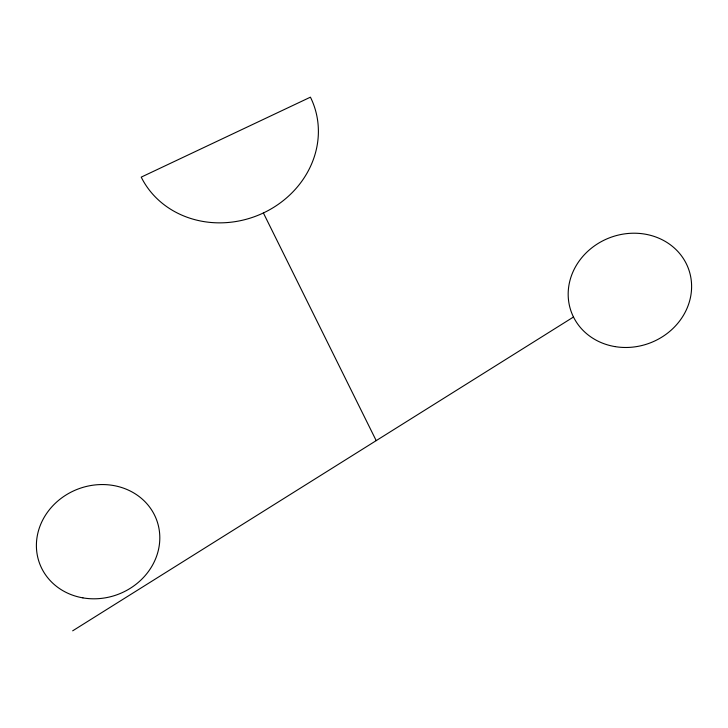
<?xml version="1.0" encoding="UTF-8"?>
<svg xmlns="http://www.w3.org/2000/svg" width="728" height="728" viewBox="0 0 728 728"><rect width="100%" height="100%" fill="white"/><g stroke="black" fill="none" stroke-linecap="round" stroke-linejoin="round"><path stroke-width="1.09" d="M72.673 630.83L573.491 317.008M263.39 212.958A93.648 84.521 -20.6 0 0 310.428 97.17L141.223 177.132A93.648 84.521 -20.6 0 0 263.39 212.958L376.203 440.631M82.928 597.879A62.435 56.347 -20.6 0 0 157.494 522.486A62.435 56.347 -20.6 0 0 53.899 504.668A62.435 56.347 -20.6 0 0 82.928 597.879M614.714 346.555A62.435 56.347 -20.6 0 0 689.289 271.162A62.435 56.347 -20.6 0 0 585.685 253.335A62.435 56.347 -20.6 0 0 614.714 346.555"/></g></svg>
